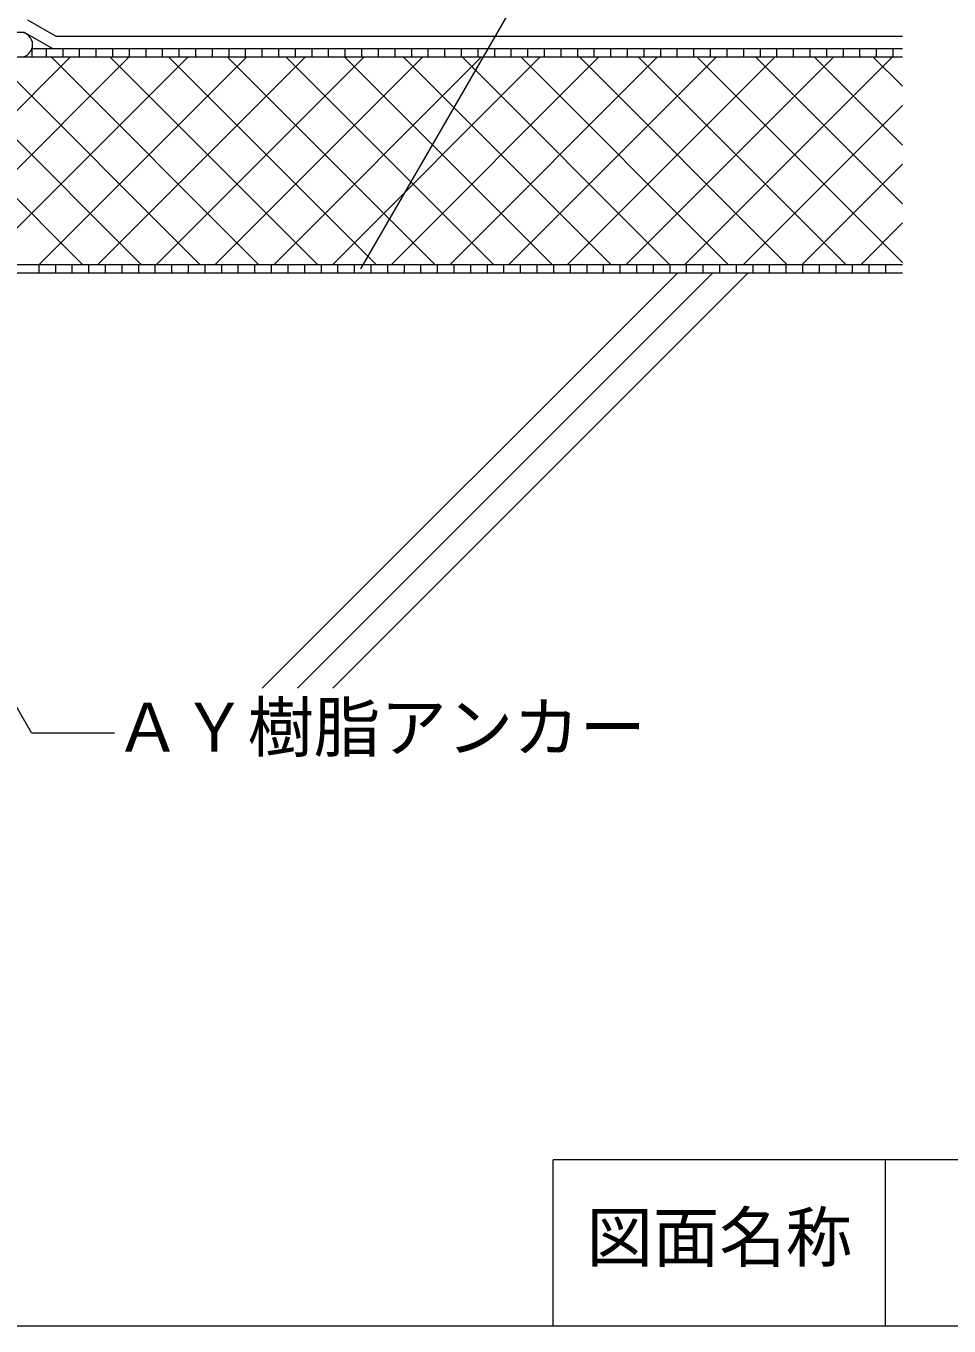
# Model space of a CAD drawing. Units: millimetres, scale not verified. Extents: x -1684 to 270, y -189 to 204.
# Drawn here: x -33.5 to 77.7, y -176 to -19.5 of the extents above; entities that cross this region are included whole.
import ezdxf
from ezdxf.enums import TextEntityAlignment as Align

# ---------------------------------------------------------------- set-up
doc = ezdxf.new("R2010")
doc.units = ezdxf.units.MM
doc.header["$LTSCALE"] = 2
for name, color, linetype, lineweight in [('1-3_断熱材', 2, 'Continuous', 18), ('1-4_リベットルーフ', 6, 'Continuous', 18), ('1-5_ＦＬ鋼板・ディスク', 3, 'Continuous', 18), ('1-8_下地など', 33, 'Continuous', 18), ('1-A_元図・躯体', 7, 'Continuous', 18), ('E-E', 7, 'Continuous', 18), ('F-F', 7, 'Continuous', 18)]:
    doc.layers.add(name, color=color, linetype=linetype, lineweight=lineweight)
doc.styles.add('ＭＳ ゴシック', font='')
doc.styles.get('ＭＳ ゴシック').set_extended_font_data('MS Gothic')

msp = doc.modelspace()

# ---------------------------------------------------------------- linework, layer by layer
at = {"layer": '1-3_断熱材'}
for p, q in [((-49.918, -44.939), (-28.181, -23.201)), ((72.054, -23.201), (-47.813, -23.201)), ((-46.11, -48.201), (-21.11, -23.201)), ((-44.592, -23.201), (-19.592, -48.201)), ((-39.039, -48.201), (-14.039, -23.201)), ((-37.521, -23.201), (-12.521, -48.201)), ((-31.968, -48.201), (-6.968, -23.201)), ((-30.45, -23.201), (-5.45, -48.201)), ((-24.896, -48.201), (0.104, -23.201)), ((-23.379, -23.201), (1.621, -48.201)), ((-17.825, -48.201), (7.175, -23.201)), ((-16.308, -23.201), (8.692, -48.201)), ((-10.754, -48.201), (14.246, -23.201)), ((-9.237, -23.201), (15.763, -48.201)), ((-3.683, -48.201), (21.317, -23.201)), ((-2.166, -23.201), (22.834, -48.201)), ((3.388, -48.201), (28.388, -23.201)), ((4.905, -23.201), (29.905, -48.201)), ((10.459, -48.201), (35.459, -23.201)), ((11.976, -23.201), (36.976, -48.201)), ((17.53, -48.201), (42.53, -23.201)), ((19.047, -23.201), (44.047, -48.201)), ((24.601, -48.201), (49.601, -23.201)), ((26.118, -23.201), (51.118, -48.201)), ((31.672, -48.201), (56.672, -23.201)), ((33.189, -23.201), (58.189, -48.201)), ((38.743, -48.201), (63.743, -23.201)), ((40.26, -23.201), (65.26, -48.201)), ((45.814, -48.201), (70.814, -23.201)), ((47.332, -23.201), (72.054, -47.924)), ((54.403, -23.201), (72.054, -40.853)), ((61.474, -23.201), (72.054, -33.782)), ((68.545, -23.201), (72.054, -26.711)), ((-49.918, -24.946), (-26.663, -48.201)), ((52.885, -48.201), (72.054, -29.032)), ((59.956, -48.201), (72.054, -36.103)), ((67.027, -48.201), (72.054, -43.174)), ((72.054, -48.201), (-81.618, -48.201))]:
    msp.add_line(p, q, dxfattribs=at)
at = {"layer": '1-4_リベットルーフ'}
for p, q in [((-33.316, -18.701), (-29.852, -20.701)), ((72.054, -20.701), (-29.852, -20.701)), ((72.054, -22.201), (-30.254, -22.201))]:
    msp.add_line(p, q, dxfattribs=at)
msp.add_lwpolyline([(-79.218, -20.201), (-33.718, -20.201), (-30.254, -22.201)], dxfattribs=at)
at = {"layer": '1-5_ＦＬ鋼板・ディスク'}
msp.add_arc((-34.218, -21.701), 1.5, 270, 90, dxfattribs=at)
at = {"layer": '1-8_下地など'}
for p, q in [((72.054, -23.201), (-32.804, -23.201)), ((-31.059, -23.201), (-31.059, -22.201)), ((-29.059, -23.201), (-29.059, -22.201)), ((-27.059, -23.201), (-27.059, -22.201)), ((-25.059, -23.201), (-25.059, -22.201)), ((-23.059, -23.201), (-23.059, -22.201)), ((-21.059, -23.201), (-21.059, -22.201)), ((-19.059, -23.201), (-19.059, -22.201)), ((-17.059, -23.201), (-17.059, -22.201)), ((-15.059, -23.201), (-15.059, -22.201)), ((-13.059, -23.201), (-13.059, -22.201)), ((-11.059, -23.201), (-11.059, -22.201)), ((-9.059, -23.201), (-9.059, -22.201)), ((-7.059, -23.201), (-7.059, -22.201)), ((-5.059, -23.201), (-5.059, -22.201)), ((-3.059, -23.201), (-3.059, -22.201)), ((-1.059, -23.201), (-1.059, -22.201)), ((0.941, -23.201), (0.941, -22.201)), ((2.941, -23.201), (2.941, -22.201)), ((4.941, -23.201), (4.941, -22.201)), ((6.941, -23.201), (6.941, -22.201)), ((8.941, -23.201), (8.941, -22.201)), ((10.941, -23.201), (10.941, -22.201)), ((12.941, -23.201), (12.941, -22.201)), ((14.941, -23.201), (14.941, -22.201)), ((16.941, -23.201), (16.941, -22.201)), ((18.941, -23.201), (18.941, -22.201)), ((20.941, -23.201), (20.941, -22.201)), ((22.941, -23.201), (22.941, -22.201)), ((24.941, -23.201), (24.941, -22.201)), ((26.941, -23.201), (26.941, -22.201)), ((28.941, -23.201), (28.941, -22.201)), ((30.941, -23.201), (30.941, -22.201)), ((32.941, -23.201), (32.941, -22.201)), ((34.941, -23.201), (34.941, -22.201)), ((36.941, -23.201), (36.941, -22.201)), ((38.941, -23.201), (38.941, -22.201)), ((40.941, -23.201), (40.941, -22.201)), ((42.941, -23.201), (42.941, -22.201)), ((44.941, -23.201), (44.941, -22.201)), ((46.941, -23.201), (46.941, -22.201)), ((48.941, -23.201), (48.941, -22.201)), ((50.941, -23.201), (50.941, -22.201)), ((52.941, -23.201), (52.941, -22.201)), ((54.941, -23.201), (54.941, -22.201)), ((56.941, -23.201), (56.941, -22.201)), ((58.941, -23.201), (58.941, -22.201)), ((60.941, -23.201), (60.941, -22.201)), ((62.941, -23.201), (62.941, -22.201)), ((64.941, -23.201), (64.941, -22.201)), ((66.941, -23.201), (66.941, -22.201)), ((68.941, -23.201), (68.941, -22.201)), ((70.941, -23.201), (70.941, -22.201)), ((72.054, -48.201), (-49.918, -48.201)), ((-31.94, -49.201), (-31.94, -48.201)), ((-29.94, -49.201), (-29.94, -48.201)), ((-27.94, -49.201), (-27.94, -48.201)), ((-25.94, -49.201), (-25.94, -48.201)), ((-23.94, -49.201), (-23.94, -48.201)), ((-21.94, -49.201), (-21.94, -48.201)), ((-19.94, -49.201), (-19.94, -48.201)), ((-17.94, -49.201), (-17.94, -48.201)), ((-15.94, -49.201), (-15.94, -48.201)), ((-13.94, -49.201), (-13.94, -48.201)), ((-11.94, -49.201), (-11.94, -48.201)), ((-9.94, -49.201), (-9.94, -48.201)), ((-7.94, -49.201), (-7.94, -48.201)), ((-5.94, -49.201), (-5.94, -48.201)), ((-3.94, -49.201), (-3.94, -48.201)), ((-1.94, -49.201), (-1.94, -48.201)), ((0.06, -49.201), (0.06, -48.201)), ((2.06, -49.201), (2.06, -48.201)), ((4.06, -49.201), (4.06, -48.201)), ((6.06, -49.201), (6.06, -48.201)), ((8.06, -49.201), (8.06, -48.201)), ((10.06, -49.201), (10.06, -48.201)), ((12.06, -49.201), (12.06, -48.201)), ((14.06, -49.201), (14.06, -48.201)), ((16.06, -49.201), (16.06, -48.201)), ((18.06, -49.201), (18.06, -48.201)), ((20.06, -49.201), (20.06, -48.201)), ((22.06, -49.201), (22.06, -48.201)), ((24.06, -49.201), (24.06, -48.201)), ((26.06, -49.201), (26.06, -48.201)), ((28.06, -49.201), (28.06, -48.201)), ((30.06, -49.201), (30.06, -48.201)), ((32.06, -49.201), (32.06, -48.201)), ((34.06, -49.201), (34.06, -48.201)), ((36.06, -49.201), (36.06, -48.201)), ((38.06, -49.201), (38.06, -48.201)), ((40.06, -49.201), (40.06, -48.201)), ((42.06, -49.201), (42.06, -48.201)), ((44.06, -49.201), (44.06, -48.201)), ((46.06, -49.201), (46.06, -48.201)), ((48.06, -49.201), (48.06, -48.201)), ((50.06, -49.201), (50.06, -48.201)), ((52.06, -49.201), (52.06, -48.201)), ((54.06, -49.201), (54.06, -48.201)), ((56.06, -49.201), (56.06, -48.201)), ((58.06, -49.201), (58.06, -48.201)), ((60.06, -49.201), (60.06, -48.201)), ((62.06, -49.201), (62.06, -48.201)), ((64.06, -49.201), (64.06, -48.201)), ((66.06, -49.201), (66.06, -48.201)), ((68.06, -49.201), (68.06, -48.201)), ((70.06, -49.201), (70.06, -48.201)), ((72.054, -49.201), (-49.918, -49.201))]:
    msp.add_line(p, q, dxfattribs=at)
msp.add_lwpolyline([(72.054, -22.201), (-32.804, -22.201), (-32.804, -23.201)], dxfattribs=at)
at = {"layer": '1-A_元図・躯体'}
for p, q in [((72.054, -49.201), (-49.918, -49.201)), ((-5.058, -99.201), (44.942, -49.201)), ((-0.815, -99.201), (49.185, -49.201)), ((3.427, -99.201), (53.427, -49.201))]:
    msp.add_line(p, q, dxfattribs=at)
at = {"layer": 'E-E'}
for p, q in [((36.786, 3.25), (6.786, -48.711)), ((-32.839, -104.587), (-52.839, -69.946)), ((-32.839, -104.587), (-22.839, -104.587))]:
    msp.add_line(p, q, dxfattribs=at)
at = {"layer": 'F-F'}
for p, q in [((30, -176), (30, -156)), ((70, -176), (70, -156))]:
    msp.add_line(p, q, dxfattribs=at)
for points in [[(-270, 184), (270, 184), (270, -176), (-270, -176)], [(270, -156), (80.236, -156), (30, -156)]]:
    msp.add_lwpolyline(points, dxfattribs=at)

# ---------------------------------------------------------------- texts
at = {"layer": 'E-E', "style": 'ＭＳ ゴシック'}
for s, p in [('ＡＹ樹脂アンカー', (-22.839, -108.587)), ('図面名称', (34, -170))]:
    msp.add_text(s, height=5.865, dxfattribs=at).set_placement(p, align=Align.BOTTOM_LEFT)

doc.saveas('drawing.dxf')
